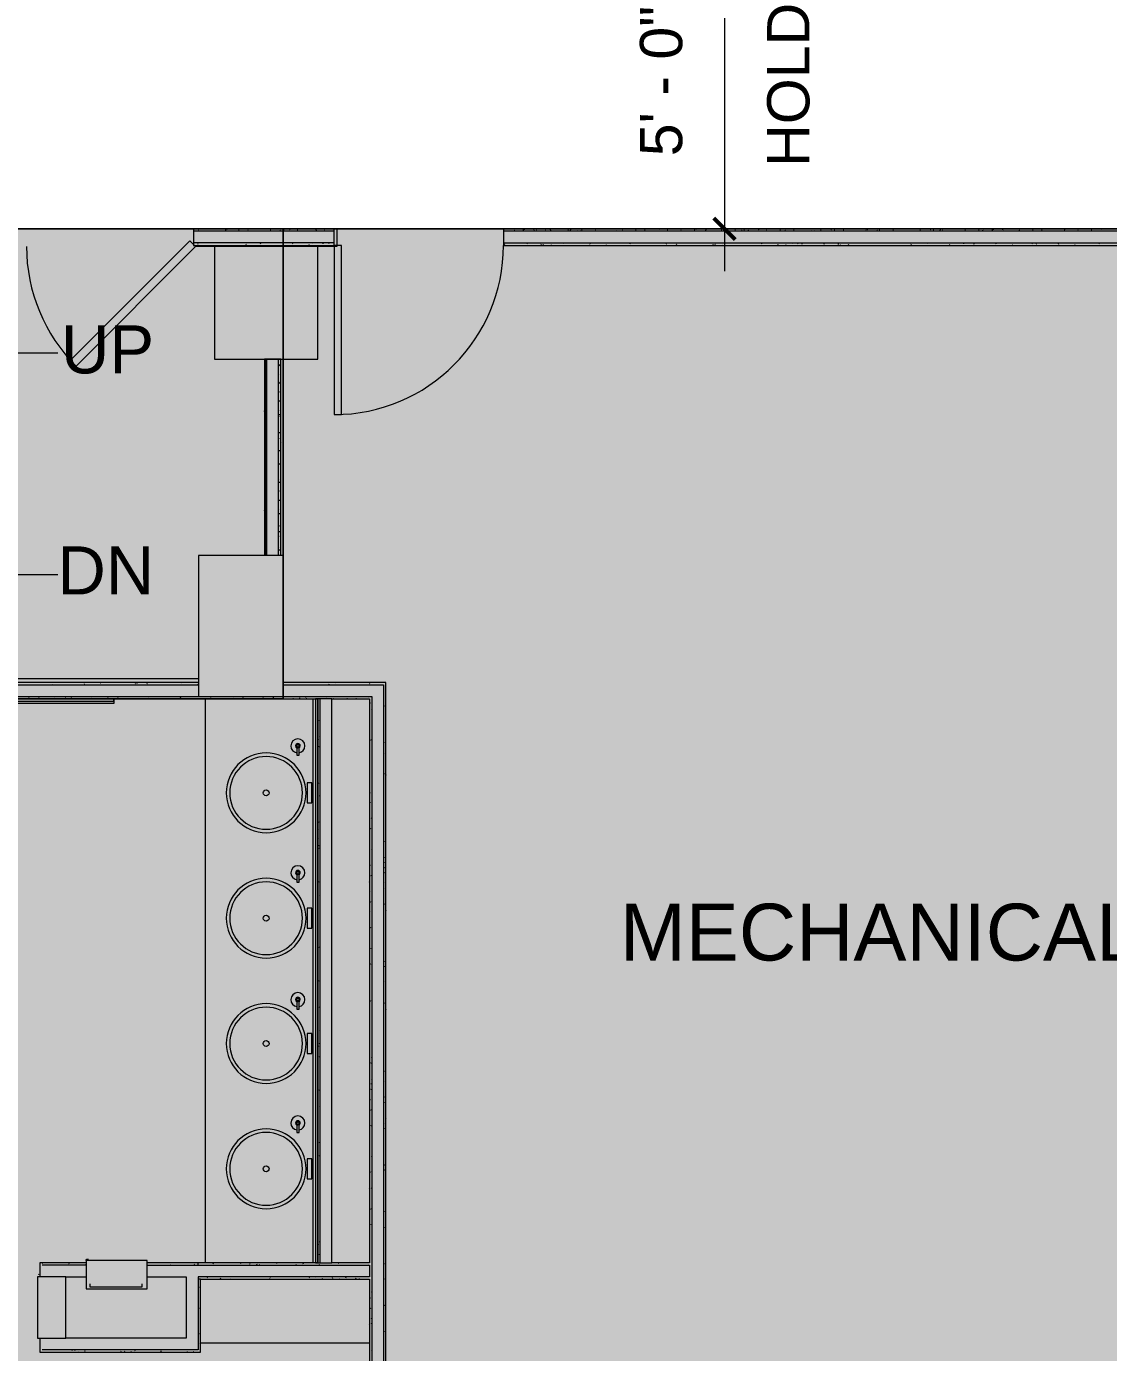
# Model space of a CAD drawing. Header units: inches. Extents: x 4757 to 6810, y 9919 to 10986.
# Drawn here: x 5955.9 to 6186.2, y 10130.2 to 10412.4 of the extents above; entities that cross this region are included whole.
import ezdxf

# ---------------------------------------------------------------- set-up
doc = ezdxf.new("R2010")
doc.units = ezdxf.units.IN
doc.header["$MEASUREMENT"] = 0
for name, color, linetype, lineweight in [('A-ANNO-DIMS', 211, 'Continuous', 9), ('A-ANNO-DIMS-96', 211, 'Continuous', 9), ('A-ANNO-TEXT', 7, 'Continuous', 9), ('A-DETL-GENF', 92, 'Continuous', 9), ('A-DETL-THIN', 151, 'Continuous', 9), ('A-DOOR', 31, 'Continuous', 13), ('A-EQPM', 7, 'Continuous', 9), ('A-FLOR-CASE', 7, 'Continuous', 9), ('A-WALL-PATT', 111, 'Continuous', 13), ('I-WALL', 2, 'Continuous', 9), ('Propidex Polylines', 7, 'Continuous', 9), ('Rosslyn Plaza North_1777 North Kent St _W632_-09_dwg', 8, 'Continuous', 9), ('S-COLS', 7, 'Continuous', 9)]:
    doc.layers.add(name, color=color, linetype=linetype, lineweight=lineweight)
doc.styles.add('Arial', font='arial.ttf', dxfattribs={"height": 12.092308})
doc.styles.add('Arial_2', font='arial.ttf', dxfattribs={"height": 10.21875})
doc.styles.add('Swis721 Lt BT', font='swissl.ttf', dxfattribs={"height": 9})
doc.dimstyles.new('OTJ_-_3_32__Linear__1_2__Tolerance', dxfattribs={"dimscale": 12, "dimtxt": 9.497835, "dimasz": 0.375, "dimexe": 0.75, "dimexo": 0.5, "dimgap": 0.5, "dimtad": 1, "dimdec": 1, "dimrnd": 0.5, "dimzin": 3, "dimdsep": 46, "dimlunit": 4, "dimtxsty": 'Swis721 Lt BT', "dimblk1": 'OBLIQUE', "dimblk2": 'OBLIQUE', "dimsah": 1, "dimcen": 0.09, "dimdle": 0.75, "dimazin": 0, "dimtfac": 1, "dimtdec": 4, "dimtix": 1, "dimtmove": 0, "dimatfit": 3, "dimfxl": 1, "dimtvp": 1, "dimfrac": 2, "dimtolj": 1, "dimtzin": 0, "dimarcsym": 2})

# ---------------------------------------------------------------- blocks, each defined once
blk = doc.blocks.new('Rosslyn Plaza North_1777 North Kent St _W632_-09_dwg-V13-Level XX  CONSTRUCTION')
at = {"lineweight": 9, "char_height": 10.219, "attachment_point": 1, "line_spacing_factor": 0.941778, "style": 'Arial_2'}
for s, insert, width in [('UP', (5963.25, 10348.76), 23.6447), ('DN', (5962.49, 10301.74), 24.5204)]:
    blk.add_mtext(s, dxfattribs=dict(at, insert=insert, width=width))
at = {"layer": 'A-ANNO-TEXT', "insert": (6082.18, 10225.71), "char_height": 12.092, "width": 132.0519, "attachment_point": 1, "line_spacing_factor": 0.941778, "style": 'Arial'}
blk.add_mtext('MECHANICAL', dxfattribs=at)
blk = doc.blocks.new('Rosslyn Plaza North_1777 North Kent St _W632_-09_dwg-6954577-Level XX  CONSTRUCTION')
at = {"lineweight": 9}
for p, q in [((5995.92, 10365.79), (5995.92, 10365.54)), ((5939.4, 10342.94), (5962.58, 10342.94)), ((6006.78, 10299.79), (6006.78, 10341.54)), ((5992.53, 10273.54), (5831.79, 10273.54))]:
    blk.add_line(p, q, dxfattribs=at)
at = {"lineweight": 9, "flags": 128}
for points in [[(6021.93, 10369.29), (6021.98, 10369.29), (6021.98, 10365.54), (6017.92, 10365.54), (6017.92, 10365.79)], [(5995.92, 10365.79), (5995.92, 10365.54), (5991.92, 10365.54), (5991.92, 10365.79)], [(5878.86, 10342.94), (5855.68, 10342.94), (5855.68, 10295.77), (5962.58, 10295.77)], [(5969.1, 10149.97), (5968.71, 10149.97), (5968.66, 10149.93), (5968.48, 10149.79)], [(5958.54, 10146.78), (5958.54, 10146.91), (5958.44, 10146.78)], [(5969.42, 10144.79), (5969.42, 10144.16), (5980.54, 10144.16), (5980.54, 10144.79)]]:
    blk.add_lwpolyline(points, dxfattribs=at)
blk.add_lwpolyline([(5991.92, 10365.54), (5966.47, 10340.08), (5965.23, 10341.32), (5990.69, 10366.78)], close=True, dxfattribs=at)
at = {"lineweight": 9}
blk.add_arc((5991.92, 10365.54), 36, 180.0004, 225.0004, dxfattribs=at)
at = {"layer": 'A-DOOR', "color": 7, "lineweight": 9, "flags": 128}
blk.add_lwpolyline([(6021.43, 10329.79), (6022.93, 10329.79), (6022.93, 10365.79), (6021.43, 10365.79)], close=True, dxfattribs=at)
at = {"layer": 'A-DOOR', "color": 7, "lineweight": 9}
blk.add_arc((6021.43, 10365.79), 36, 270, 0, dxfattribs=at)
at = {"layer": 'A-EQPM', "flags": 128}
for points in [[(5974.54, 10269.29), (5974.54, 10268.29), (5938.54, 10268.29), (5938.54, 10269.29), (5938.54, 10268.79), (5974.54, 10268.79), (5974.54, 10269.29), (5938.54, 10269.29)], [(6017.92, 10149.29), (6016.92, 10149.29), (6016.92, 10269.29), (6017.92, 10269.29), (6017.42, 10269.29), (6017.42, 10149.29), (6017.92, 10149.29), (6017.92, 10269.29)], [(5968.6, 10143.79), (5981.6, 10143.79), (5981.6, 10149.79), (5968.6, 10149.79)], [(5964.29, 10133.29), (5964.29, 10146.29), (5958.29, 10146.29), (5958.29, 10133.29)]]:
    blk.add_lwpolyline(points, close=True, dxfattribs=at)
for points in [[(6013.42, 10259.19), (6013.42, 10257.29), (6013.92, 10257.29), (6013.92, 10259.19)], [(6013.42, 10232.19), (6013.42, 10230.29), (6013.92, 10230.29), (6013.92, 10232.19)], [(6013.42, 10205.19), (6013.42, 10203.29), (6013.92, 10203.29), (6013.92, 10205.19)], [(6013.42, 10178.94), (6013.42, 10177.04), (6013.92, 10177.04), (6013.92, 10178.94)]]:
    blk.add_lwpolyline(points, dxfattribs=at)
at = {"layer": 'A-EQPM'}
for centre, radius, start, end in [((6013.67, 10259.29), 1.5, 0, 180), ((6013.67, 10259.29), 1.5, 179.9961, 260.6628), ((6013.67, 10259.29), 0.5, 0, 180), ((6013.67, 10259.29), 0.5, 180.0227, 240.0227), ((6013.67, 10259.29), 0.382, 0, 180), ((6013.67, 10259.29), 0.382, 180, 0), ((6013.67, 10259.29), 0.25, 0, 180), ((6013.67, 10259.29), 0.25, 180, 0), ((6013.67, 10259.29), 1.5, 279.3373, 0.0039), ((6013.67, 10259.29), 0.5, 299.9773, 359.9773), ((6013.67, 10232.29), 1.5, 0, 180), ((6013.67, 10232.29), 1.5, 179.9961, 260.6628), ((6013.67, 10232.29), 0.5, 0, 180), ((6013.67, 10232.29), 0.5, 180.0227, 240.0227), ((6013.67, 10232.29), 0.382, 0, 180), ((6013.67, 10232.29), 0.382, 180, 0), ((6013.67, 10232.29), 0.25, 0, 180), ((6013.67, 10232.29), 0.25, 180, 0), ((6013.67, 10232.29), 1.5, 279.3373, 0.0039), ((6013.67, 10232.29), 0.5, 299.9773, 359.9773), ((6013.67, 10205.29), 1.5, 0, 180), ((6013.67, 10205.29), 1.5, 179.9961, 260.6628), ((6013.67, 10205.29), 0.5, 0, 180), ((6013.67, 10205.29), 0.5, 180.0227, 240.0227), ((6013.67, 10205.29), 0.382, 0, 180), ((6013.67, 10205.29), 0.382, 180, 0), ((6013.67, 10205.29), 0.25, 0, 180), ((6013.67, 10205.29), 0.25, 180, 0), ((6013.67, 10205.29), 1.5, 279.3373, 0.0039), ((6013.67, 10205.29), 0.5, 299.9773, 359.9773), ((6013.67, 10179.04), 1.5, 0, 180), ((6013.67, 10179.04), 0.5, 0, 180), ((6013.67, 10179.04), 0.382, 0, 180), ((6013.67, 10179.04), 1.5, 179.9961, 260.6628), ((6013.67, 10179.04), 0.5, 180.0227, 240.0227), ((6013.67, 10179.04), 0.382, 180, 0), ((6013.67, 10179.04), 0.25, 0, 180), ((6013.67, 10179.04), 0.25, 180, 0), ((6013.67, 10179.04), 1.5, 279.3373, 0.0039), ((6013.67, 10179.04), 0.5, 299.9773, 359.9773)]:
    blk.add_arc(centre, radius, start, end, dxfattribs=at)
at = {"layer": 'A-FLOR-CASE'}
for p, q in [((5993.92, 10269.29), (5993.92, 10149.29)), ((5992.92, 10132.29), (6028.92, 10132.29))]:
    blk.add_line(p, q, dxfattribs=at)
at = {"layer": 'A-FLOR-CASE', "flags": 128}
for points in [[(6015.67, 10247.16), (6016.67, 10247.16), (6016.67, 10251.41), (6015.67, 10251.41)], [(6015.67, 10220.5), (6016.67, 10220.5), (6016.67, 10224.75), (6015.67, 10224.75)], [(6015.67, 10193.83), (6016.67, 10193.83), (6016.67, 10198.08), (6015.67, 10198.08)], [(6015.67, 10167.16), (6016.67, 10167.16), (6016.67, 10171.41), (6015.67, 10171.41)]]:
    blk.add_lwpolyline(points, close=True, dxfattribs=at)
at = {"layer": 'A-FLOR-CASE'}
for centre in [(6006.92, 10249.29), (6006.92, 10222.62), (6006.92, 10195.95), (6006.92, 10169.29)]:
    blk.add_circle(centre, 0.625, dxfattribs=at)
for centre, radius, start, end in [((6006.92, 10249.29), 8.49, 0, 180), ((6006.92, 10249.29), 7.74, 0, 180), ((6006.92, 10249.29), 8.49, 180, 0), ((6006.92, 10249.29), 7.74, 180, 0), ((6006.92, 10222.62), 8.49, 0, 180), ((6006.92, 10222.62), 7.74, 0, 180), ((6006.92, 10222.62), 8.49, 180, 0), ((6006.92, 10222.62), 7.74, 180, 0), ((6006.92, 10195.95), 8.49, 0, 180), ((6006.92, 10195.95), 7.74, 0, 180), ((6006.92, 10195.95), 8.49, 180, 0), ((6006.92, 10195.95), 7.74, 180, 0), ((6006.92, 10169.29), 8.49, 0, 180), ((6006.92, 10169.29), 7.74, 0, 180), ((6006.92, 10169.29), 8.49, 180, 0), ((6006.92, 10169.29), 7.74, 180, 0)]:
    blk.add_arc(centre, radius, start, end, dxfattribs=at)
at = {"layer": 'A-WALL-PATT', "color": 7, "lineweight": 9}
for p, q in [((5992.43, 10369.19), (5992.55, 10369.19)), ((5996.41, 10369.29), (5996.35, 10369.19)), ((5998.19, 10369.19), (5998.31, 10369.19)), ((5998.55, 10369.17), (5998.49, 10369.06)), ((5998.67, 10369.13), (5998.61, 10369.24)), ((5999.98, 10368.79), (5999.92, 10368.89)), ((6001.07, 10369.19), (6001.19, 10369.19)), ((6002.99, 10369.19), (6003.11, 10369.19)), ((6007.79, 10369.19), (6007.92, 10369.19)), ((6009.87, 10368.94), (6009.8, 10369.05)), ((6010.58, 10368.88), (6010.53, 10368.79)), ((6010.67, 10369.19), (6010.79, 10369.19)), ((6011.89, 10369.23), (6011.83, 10369.12)), ((6012.01, 10369.07), (6011.95, 10369.18)), ((6013.28, 10368.79), (6013.26, 10368.83)), ((6013.55, 10369.19), (6013.67, 10369.19)), ((6017.61, 10368.98), (6017.54, 10369.08)), ((6018.32, 10368.85), (6018.29, 10368.79)), ((6019.31, 10369.19), (6019.44, 10369.19)), ((6058.45, 10369.28), (6058.44, 10369.29)), ((6059.76, 10368.92), (6059.7, 10369.04)), ((6061.55, 10369.19), (6061.67, 10369.19)), ((6061.9, 10369.05), (6061.84, 10369.16)), ((6063.16, 10368.79), (6063.15, 10368.81)), ((6063.93, 10369.12), (6063.86, 10369.01)), ((6064.43, 10369.19), (6064.55, 10369.19)), ((6066.35, 10369.19), (6066.47, 10369.19)), ((6067.5, 10368.96), (6067.44, 10369.07)), ((6071.15, 10369.19), (6071.27, 10369.19)), ((6071.67, 10369.08), (6071.6, 10368.97)), ((6073.1, 10368.87), (6073.03, 10368.98)), ((6073.81, 10368.96), (6073.75, 10368.85)), ((6074.03, 10369.19), (6074.15, 10369.19)), ((6076.91, 10369.19), (6077.03, 10369.19)), ((6081.55, 10368.92), (6081.48, 10368.81)), ((6082.67, 10369.19), (6082.79, 10369.19)), ((6083.69, 10368.79), (6083.69, 10368.79)), ((6085.12, 10369.16), (6085.06, 10369.27)), ((6085.55, 10369.19), (6085.67, 10369.19)), ((6087.47, 10369.19), (6087.59, 10369.19)), ((6090.6, 10369.24), (6090.54, 10369.13)), ((6092.27, 10369.19), (6092.4, 10369.19)), ((6095.15, 10369.19), (6095.27, 10369.19)), ((6097.03, 10368.85), (6096.99, 10368.79)), ((6098.03, 10369.19), (6098.15, 10369.19)), ((6098.34, 10369.2), (6098.28, 10369.09)), ((6098.46, 10369.1), (6098.39, 10369.21)), ((6099.74, 10368.79), (6099.71, 10368.86)), ((6100.48, 10369.08), (6100.42, 10368.96)), ((6103.79, 10369.19), (6103.92, 10369.19)), ((6106.67, 10369.19), (6106.79, 10369.19)), ((6108.22, 10369.04), (6108.16, 10368.93)), ((6108.34, 10369.26), (6108.32, 10369.29)), ((6108.59, 10369.19), (6108.71, 10369.19)), ((6109.65, 10368.91), (6109.59, 10369.02)), ((6110.36, 10368.91), (6110.3, 10368.8)), ((6111.79, 10369.04), (6111.73, 10369.15)), ((6113.05, 10368.79), (6113.04, 10368.8)), ((6113.39, 10369.19), (6113.51, 10369.19)), ((6116.27, 10369.19), (6116.4, 10369.19)), ((6117.23, 10369.29), (6117.21, 10369.25)), ((6117.39, 10368.94), (6117.33, 10369.05)), ((6119.15, 10369.19), (6119.27, 10369.19)), ((6122.99, 10368.85), (6122.92, 10368.96)), ((6123.7, 10368.97), (6123.64, 10368.86)), ((6124.91, 10369.19), (6125.03, 10369.19)), ((6124.99, 10369.29), (6124.95, 10369.21)), ((6127.16, 10369.19), (6127.09, 10369.08)), ((6127.79, 10369.19), (6127.92, 10369.19)), ((6129.71, 10369.19), (6129.83, 10369.19)), ((6134.51, 10369.19), (6134.63, 10369.19)), ((6134.9, 10369.16), (6134.83, 10369.05)), ((6135.01, 10369.14), (6134.95, 10369.25)), ((6137.04, 10369.03), (6136.97, 10368.92)), ((6137.39, 10369.19), (6137.51, 10369.19)), ((6140.27, 10369.19), (6140.4, 10369.19)), ((6146.03, 10369.19), (6146.15, 10369.19)), ((6148.35, 10369.08), (6148.29, 10369.19)), ((6148.91, 10369.19), (6149.03, 10369.19)), ((6149.63, 10368.79), (6149.6, 10368.84)), ((6150.37, 10369.09), (6150.31, 10368.98)), ((6150.83, 10369.19), (6150.95, 10369.19)), ((6153.81, 10369.29), (6153.76, 10369.2)), ((6155.63, 10369.19), (6155.75, 10369.19)), ((6158.23, 10369.24), (6158.21, 10369.29)), ((6158.51, 10369.19), (6158.63, 10369.19)), ((6159.54, 10368.89), (6159.48, 10369)), ((6161.39, 10369.19), (6161.51, 10369.19)), ((6161.57, 10369.28), (6161.5, 10369.17)), ((6161.69, 10369.02), (6161.62, 10369.13)), ((6163.71, 10369.15), (6163.65, 10369.04)), ((6167.15, 10369.19), (6167.27, 10369.19)), ((6167.28, 10368.93), (6167.22, 10369.04)), ((6170.03, 10369.19), (6170.15, 10369.19)), ((6171.95, 10369.19), (6172.07, 10369.19)), ((6172.88, 10368.83), (6172.82, 10368.94)), ((6175.74, 10368.86), (6175.7, 10368.79)), ((6176.75, 10369.19), (6176.87, 10369.19)), ((6177.05, 10369.21), (6176.98, 10369.1)), ((6179.63, 10369.19), (6179.75, 10369.19)), ((6182.51, 10369.19), (6182.63, 10369.19)), ((6183.48, 10368.82), (6183.46, 10368.79)), ((6184.91, 10369.12), (6184.84, 10369.24)), ((5992.35, 10366.1), (5992.29, 10365.99)), ((6001.42, 10366.28), (6001.42, 10366.29)), ((6002.74, 10365.93), (6002.67, 10366.04)), ((6004.37, 10365.81), (6004.36, 10365.79)), ((6005.69, 10366.16), (6005.62, 10366.05)), ((6009.08, 10366.29), (6009.08, 10366.28)), ((6012.62, 10366.1), (6012.56, 10366.21)), ((6014.76, 10366.22), (6014.72, 10366.29)), ((6016.07, 10365.87), (6016.01, 10365.98)), ((6016.84, 10366.29), (6016.82, 10366.24)), ((6019.02, 10366.22), (6018.96, 10366.11)), ((6020.36, 10366.13), (6020.29, 10366.24)), ((6057.72, 10366.05), (6057.66, 10365.94)), ((6062.51, 10366.08), (6062.45, 10366.19)), ((6064.65, 10366.21), (6064.61, 10366.29)), ((6065.46, 10366.02), (6065.4, 10365.91)), ((6065.96, 10365.86), (6065.9, 10365.97)), ((6067.6, 10365.89), (6067.55, 10365.79)), ((6070.25, 10366.11), (6070.19, 10366.22)), ((6075.34, 10365.85), (6075.31, 10365.79)), ((6075.85, 10366.02), (6075.78, 10366.13)), ((6079.3, 10365.8), (6079.24, 10365.91)), ((6084.39, 10366.17), (6084.33, 10366.06)), ((6084.85, 10365.79), (6084.83, 10365.81)), ((6092.13, 10366.13), (6092.07, 10366.03)), ((6094.28, 10366.01), (6094.21, 10365.9)), ((6101.21, 10366.25), (6101.19, 10366.29)), ((6102.02, 10365.97), (6101.95, 10365.86)), ((6102.52, 10365.9), (6102.46, 10366.01)), ((6104.16, 10365.84), (6104.13, 10365.79)), ((6111.07, 10366.29), (6111, 10366.18)), ((6112.4, 10366.06), (6112.34, 10366.17)), ((6114.55, 10366.19), (6114.49, 10366.29)), ((6115.86, 10365.84), (6115.79, 10365.95)), ((6117.5, 10365.9), (6117.43, 10365.79)), ((6118.81, 10366.25), (6118.74, 10366.14)), ((6120.14, 10366.1), (6120.08, 10366.21)), ((6120.95, 10366.13), (6120.89, 10366.02)), ((6125.74, 10366), (6125.68, 10366.11)), ((6128.69, 10366.09), (6128.63, 10365.98)), ((6129.19, 10365.79), (6129.13, 10365.89)), ((6130.83, 10365.96), (6130.77, 10365.85)), ((6134.73, 10365.79), (6134.73, 10365.8)), ((6144.17, 10366.02), (6144.1, 10365.91)), ((6145.43, 10366.29), (6145.42, 10366.26)), ((6147.62, 10366.25), (6147.56, 10366.14)), ((6151.1, 10366.24), (6151.07, 10366.29)), ((6152.41, 10365.88), (6152.35, 10365.99)), ((6155.36, 10366.21), (6155.3, 10366.1)), ((6157.51, 10366.08), (6157.44, 10365.97)), ((6162.3, 10366.05), (6162.23, 10366.16)), ((6164.44, 10366.18), (6164.37, 10366.29)), ((6165.75, 10365.82), (6165.69, 10365.93)), ((6169.53, 10365.79), (6169.53, 10365.79)), ((6170.04, 10366.08), (6169.97, 10366.19)), ((6170.84, 10366.14), (6170.78, 10366.03)), ((6174.25, 10366.29), (6174.23, 10366.25)), ((6175.63, 10365.99), (6175.57, 10366.1)), ((6179.07, 10365.79), (6179.02, 10365.88)), ((6182.01, 10366.29), (6181.97, 10366.22)), ((6184.18, 10366.2), (6184.12, 10366.09)), ((6009.71, 10340.39), (6009.83, 10340.39)), ((6009.88, 10340.12), (6009.81, 10340.24)), ((6006.64, 10339.01), (6006.57, 10338.9)), ((6006.83, 10338.47), (6006.95, 10338.47)), ((6006.9, 10339.52), (6006.84, 10339.63)), ((6006.99, 10337.7), (6006.92, 10337.59)), ((6007.03, 10337.37), (6006.97, 10337.48)), ((6009.61, 10338.4), (6009.55, 10338.29)), ((6006.68, 10336.06), (6006.62, 10336.17)), ((6006.83, 10336.55), (6006.95, 10336.55)), ((6009.65, 10336.67), (6009.59, 10336.78)), ((6009.71, 10336.55), (6009.83, 10336.55)), ((6009.78, 10334.53), (6009.72, 10334.64)), ((6006.83, 10333.67), (6006.95, 10333.67)), ((6007.04, 10332.02), (6007.02, 10331.99)), ((6009.71, 10332.71), (6009.83, 10332.71)), ((6006.59, 10330.46), (6006.54, 10330.55)), ((6009.58, 10330.66), (6009.54, 10330.59)), ((6009.71, 10329.83), (6009.83, 10329.83)), ((6009.93, 10329.35), (6009.86, 10329.24)), ((6006.83, 10327.91), (6006.95, 10327.91)), ((6006.83, 10325.99), (6006.95, 10325.99)), ((6007.04, 10324.34), (6006.98, 10324.25)), ((6009.71, 10325.99), (6009.83, 10325.99)), ((6009.95, 10324.65), (6009.88, 10324.76)), ((6010.02, 10323.75), (6009.96, 10323.64)), ((6006.75, 10320.58), (6006.69, 10320.69)), ((6006.83, 10323.11), (6006.95, 10323.11)), ((6009.71, 10322.15), (6009.83, 10322.15)), ((6006.66, 10317.93), (6006.6, 10317.82)), ((6009.71, 10319.27), (6009.83, 10319.27)), ((6006.83, 10317.35), (6006.95, 10317.35)), ((6006.83, 10315.43), (6006.95, 10315.43)), ((6007.01, 10316.3), (6006.94, 10316.41)), ((6009.71, 10315.43), (6009.83, 10315.43)), ((6009.99, 10316.01), (6009.92, 10315.9)), ((6006.76, 10312.34), (6006.69, 10312.23)), ((6006.88, 10314.48), (6006.82, 10314.37)), ((6006.83, 10312.55), (6006.95, 10312.55)), ((6009.76, 10313.45), (6009.69, 10313.56)), ((6006.56, 10309.39), (6006.54, 10309.43)), ((6009.6, 10309.58), (6009.54, 10309.48)), ((6009.71, 10311.59), (6009.83, 10311.59)), ((6006.83, 10306.79), (6006.95, 10306.79)), ((6009.71, 10308.71), (6009.83, 10308.71)), ((6006.72, 10304.6), (6006.66, 10304.49)), ((6006.83, 10304.87), (6006.95, 10304.87)), ((6009.7, 10303.99), (6009.63, 10303.88)), ((6009.71, 10304.87), (6009.83, 10304.87)), ((6009.82, 10306.13), (6009.76, 10306.02)), ((6006.83, 10301.99), (6006.95, 10301.99)), ((6007.04, 10303.22), (6007.01, 10303.18)), ((6009.71, 10301.03), (6009.83, 10301.03)), ((6010.04, 10302.66), (6009.98, 10302.57)), ((6010.04, 10301.45), (6009.99, 10301.54)), ((5961.75, 10272.79), (5961.74, 10272.77)), ((5969.51, 10272.79), (5969.48, 10272.74)), ((5971.69, 10272.72), (5971.63, 10272.61)), ((5979.1, 10272.47), (5979.04, 10272.58)), ((5979.43, 10272.69), (5979.37, 10272.58)), ((5981.57, 10272.56), (5981.51, 10272.45)), ((5988.98, 10272.64), (5988.92, 10272.75)), ((5991.12, 10272.76), (5991.11, 10272.79)), ((5992.44, 10272.41), (5992.37, 10272.52)), ((6021.58, 10272.74), (6021.52, 10272.63)), ((6028.99, 10272.46), (6028.93, 10272.57)), ((5961.47, 10272.29), (5961.41, 10272.38)), ((5963.34, 10269.78), (5963.28, 10269.67)), ((5967.01, 10272.29), (5967.01, 10272.29)), ((5968.24, 10272.5), (5968.17, 10272.39)), ((5981.85, 10269.63), (5981.79, 10269.74)), ((5992.16, 10269.77), (5992.09, 10269.66)), ((5999.9, 10269.74), (5999.83, 10269.63)), ((6005.07, 10269.73), (6005.04, 10269.79)), ((6011.35, 10272.29), (6011.31, 10272.37)), ((6018.77, 10269.79), (6018.77, 10269.78)), ((6020.27, 10272.39), (6020.21, 10272.29)), ((6026.53, 10269.79), (6026.51, 10269.75)), ((6028.01, 10272.35), (6027.97, 10272.29)), ((6028.71, 10269.73), (6028.65, 10269.62)), ((5956.49, 10269.4), (5956.43, 10269.5)), ((5957.87, 10269.35), (5957.99, 10269.35)), ((5958.63, 10269.52), (5958.57, 10269.63)), ((5960.75, 10269.35), (5960.88, 10269.35)), ((5962.03, 10269.43), (5961.97, 10269.32)), ((5962.67, 10269.35), (5962.79, 10269.35)), ((5964.23, 10269.43), (5964.17, 10269.54)), ((5965.48, 10269.65), (5965.42, 10269.54)), ((5967.47, 10269.35), (5967.59, 10269.35)), ((5969.83, 10269.33), (5969.76, 10269.45)), ((5970.35, 10269.35), (5970.47, 10269.35)), ((5973.22, 10269.62), (5973.16, 10269.51)), ((5973.23, 10269.35), (5973.35, 10269.35)), ((5975.37, 10269.49), (5975.3, 10269.38)), ((5978.99, 10269.35), (5979.11, 10269.35)), ((5981.87, 10269.35), (5981.99, 10269.35)), ((5983.79, 10269.35), (5983.92, 10269.35)), ((5988.59, 10269.35), (5988.71, 10269.35)), ((5988.7, 10269.55), (5988.64, 10269.44)), ((5991.47, 10269.35), (5991.59, 10269.35)), ((5994.35, 10269.35), (5994.47, 10269.35)), ((5995.19, 10269.57), (5995.12, 10269.68)), ((5996.46, 10269.29), (5996.44, 10269.33)), ((6000.11, 10269.35), (6000.23, 10269.35)), ((6002.04, 10269.61), (6001.98, 10269.5)), ((6002.99, 10269.35), (6003.11, 10269.35)), ((6004.91, 10269.35), (6005.03, 10269.35)), ((6006.38, 10269.38), (6006.32, 10269.49)), ((6008.52, 10269.51), (6008.46, 10269.62)), ((6009.71, 10269.35), (6009.83, 10269.35)), ((6012.59, 10269.35), (6012.71, 10269.35)), ((6014.07, 10269.32), (6014.05, 10269.29)), ((6014.12, 10269.41), (6014.06, 10269.52)), ((6015.38, 10269.67), (6015.31, 10269.56)), ((6015.47, 10269.35), (6015.59, 10269.35)), ((6018.35, 10267.43), (6018.42, 10267.43)), ((6019.72, 10269.32), (6019.65, 10269.43)), ((6021.23, 10269.35), (6021.35, 10269.35)), ((6024.11, 10269.35), (6024.23, 10269.35)), ((6026.03, 10269.35), (6026.15, 10269.35)), ((6028.92, 10267.43), (6029.03, 10267.43)), ((6029.07, 10268.42), (6029, 10268.31)), ((6029.42, 10267.11), (6029.35, 10267)), ((6032.04, 10267.81), (6031.98, 10267.7)), ((6018.09, 10264.78), (6018.03, 10264.67)), ((6018.35, 10265.51), (6018.42, 10265.51)), ((6032.42, 10264.6), (6032.42, 10264.6)), ((6018.32, 10261.32), (6018.25, 10261.21)), ((6018.35, 10262.63), (6018.42, 10262.63)), ((6028.92, 10263.59), (6029.03, 10263.59)), ((6018.09, 10260.62), (6018.03, 10260.73)), ((6018.19, 10259.18), (6018.12, 10259.07)), ((6028.92, 10260.71), (6029.03, 10260.71)), ((6029.28, 10260.43), (6029.22, 10260.54)), ((6032, 10260.07), (6031.94, 10259.96)), ((6032.36, 10258.76), (6032.29, 10258.65)), ((6018.35, 10256.87), (6018.42, 10256.87)), ((6028.92, 10256.87), (6029.03, 10256.87)), ((6032.03, 10257.59), (6031.97, 10257.7)), ((6018.35, 10254.95), (6018.42, 10254.95)), ((6028.92, 10253.03), (6029.03, 10253.03)), ((6029.42, 10253.67), (6029.41, 10253.66)), ((6032.29, 10253.3), (6032.23, 10253.41)), ((6032.42, 10253.11), (6032.39, 10253.05)), ((6018.15, 10251.44), (6018.09, 10251.33)), ((6018.35, 10252.07), (6018.42, 10252.07)), ((6028.92, 10250.15), (6029.03, 10250.15)), ((6018.38, 10248.59), (6018.32, 10248.7)), ((6029.09, 10249.24), (6029.03, 10249.35)), ((6029.09, 10247.34), (6029.03, 10247.23)), ((6018.35, 10246.31), (6018.42, 10246.31)), ((6018.35, 10244.39), (6018.42, 10244.39)), ((6028.92, 10246.31), (6029.03, 10246.31)), ((6032.42, 10245.42), (6032.35, 10245.31)), ((6017.94, 10241.69), (6017.92, 10241.71)), ((6017.99, 10241.56), (6017.93, 10241.45)), ((6018.29, 10243), (6018.22, 10243.11)), ((6018.35, 10241.51), (6018.42, 10241.51)), ((6028.92, 10242.47), (6029.03, 10242.47)), ((6029.18, 10241.74), (6029.12, 10241.63)), ((6029.31, 10243.89), (6029.25, 10243.78)), ((6018.06, 10239.54), (6018, 10239.65)), ((6028.92, 10239.59), (6029.03, 10239.59)), ((6032.03, 10238.99), (6031.97, 10238.88)), ((6018.19, 10237.4), (6018.13, 10237.51)), ((6018.21, 10238.1), (6018.15, 10237.99)), ((6029.39, 10237.21), (6029.32, 10237.32)), ((6018.35, 10235.75), (6018.42, 10235.75)), ((6018.35, 10233.83), (6018.42, 10233.83)), ((6028.92, 10235.75), (6029.03, 10235.75)), ((6029.15, 10234), (6029.09, 10233.89)), ((6032.12, 10233.4), (6032.06, 10233.29)), ((6032.14, 10234.37), (6032.07, 10234.48)), ((6032.25, 10235.54), (6032.19, 10235.43)), ((6018.18, 10230.36), (6018.12, 10230.25)), ((6018.35, 10230.95), (6018.42, 10230.95)), ((6028.92, 10231.91), (6029.03, 10231.91)), ((6028.94, 10230.3), (6028.92, 10230.34)), ((6029.29, 10231.62), (6029.23, 10231.73)), ((6032.27, 10232.22), (6032.2, 10232.33)), ((6032.42, 10231.99), (6032.41, 10231.97)), ((6018.36, 10227.52), (6018.29, 10227.63)), ((6028.92, 10229.03), (6029.03, 10229.03)), ((6029.07, 10228.16), (6029.01, 10228.27)), ((6032.04, 10228.77), (6031.98, 10228.88)), ((6032.4, 10230.08), (6032.33, 10230.19)), ((6018.35, 10225.19), (6018.42, 10225.19)), ((6028.92, 10225.19), (6029.03, 10225.19)), ((6029.2, 10226.02), (6029.13, 10226.13)), ((6032.09, 10225.66), (6032.03, 10225.55)), ((6018.35, 10223.27), (6018.42, 10223.27)), ((6028.99, 10224.12), (6028.92, 10224.01)), ((6031.95, 10223.17), (6031.92, 10223.23)), ((6032.42, 10224.3), (6032.38, 10224.24)), ((6018.35, 10220.39), (6018.42, 10220.39)), ((6028.92, 10221.35), (6029.03, 10221.35)), ((6029.21, 10220.67), (6029.15, 10220.56)), ((6018.17, 10216.32), (6018.1, 10216.43)), ((6028.92, 10218.47), (6029.03, 10218.47)), ((6029.36, 10216.14), (6029.3, 10216.25)), ((6018.35, 10214.63), (6018.42, 10214.63)), ((6028.92, 10214.63), (6029.03, 10214.63)), ((6031.93, 10215.77), (6031.92, 10215.76)), ((6032.11, 10213.29), (6032.05, 10213.4)), ((6018.35, 10212.71), (6018.42, 10212.71)), ((6028.92, 10210.79), (6029.03, 10210.79)), ((6029.18, 10212.93), (6029.11, 10212.82)), ((6032.15, 10212.32), (6032.09, 10212.21)), ((6018.2, 10209.29), (6018.14, 10209.18)), ((6018.35, 10209.83), (6018.42, 10209.83)), ((6028.92, 10207.91), (6029.03, 10207.91)), ((6032.37, 10209), (6032.31, 10209.12)), ((6018.42, 10205.82), (6018.36, 10205.72)), ((6029.17, 10204.94), (6029.11, 10205.05)), ((6018.3, 10203.69), (6018.23, 10203.58)), ((6018.35, 10204.07), (6018.42, 10204.07)), ((6018.35, 10202.15), (6018.42, 10202.15)), ((6018.42, 10204.37), (6018.4, 10204.41)), ((6028.92, 10204.07), (6029.03, 10204.07)), ((6031.92, 10202.1), (6031.92, 10202.11)), ((6032.12, 10204.58), (6032.05, 10204.47)), ((6032.42, 10203.18), (6032.4, 10203.16)), ((6018.35, 10199.27), (6018.42, 10199.27)), ((6028.92, 10200.23), (6029.03, 10200.23)), ((6018.01, 10197.39), (6017.95, 10197.5)), ((6018.36, 10198.7), (6018.3, 10198.81)), ((6028.92, 10197.35), (6029.03, 10197.35)), ((6018.14, 10195.25), (6018.08, 10195.36)), ((6018.26, 10195.95), (6018.2, 10195.84)), ((6017.92, 10191.79), (6017.92, 10191.79)), ((6018.27, 10193.11), (6018.21, 10193.21)), ((6018.35, 10193.51), (6018.42, 10193.51)), ((6018.35, 10191.59), (6018.42, 10191.59)), ((6028.92, 10193.51), (6029.03, 10193.51)), ((6029.2, 10191.85), (6029.14, 10191.74)), ((6029.42, 10193), (6029.4, 10193.03)), ((6018.35, 10188.71), (6018.42, 10188.71)), ((6028.92, 10189.67), (6029.03, 10189.67)), ((6029.42, 10188.39), (6029.36, 10188.29)), ((6032.22, 10190.07), (6032.15, 10190.18)), ((6032.34, 10187.93), (6032.28, 10188.04)), ((6018.1, 10186.07), (6018.04, 10185.96)), ((6028.92, 10186.79), (6029.03, 10186.79)), ((6029.02, 10186.01), (6028.96, 10186.12)), ((6029.29, 10186.25), (6029.23, 10186.15)), ((6029.37, 10187.32), (6029.31, 10187.43)), ((6032.42, 10185.88), (6032.41, 10185.9)), ((6017.97, 10183.92), (6017.92, 10183.83)), ((6018.32, 10182.61), (6018.26, 10182.5)), ((6018.35, 10182.95), (6018.42, 10182.95)), ((6018.42, 10183.25), (6018.37, 10183.33)), ((6028.92, 10182.95), (6029.03, 10182.95)), ((6029.15, 10183.87), (6029.08, 10183.98)), ((6032.12, 10184.47), (6032.06, 10184.58)), ((6032.14, 10183.5), (6032.08, 10183.39)), ((6018.35, 10181.03), (6018.42, 10181.03)), ((6028.92, 10180.41), (6028.92, 10180.42)), ((6029.28, 10181.72), (6029.21, 10181.83)), ((6032.36, 10180.05), (6032.3, 10179.94)), ((6018.35, 10178.15), (6018.42, 10178.15)), ((6028.92, 10179.11), (6029.03, 10179.11)), ((6029.26, 10178.52), (6029.2, 10178.41)), ((6032.03, 10178.88), (6031.96, 10178.99)), ((6032.23, 10177.91), (6032.17, 10177.8)), ((6017.99, 10176.31), (6017.92, 10176.42)), ((6017.94, 10176.18), (6017.92, 10176.15)), ((6018.29, 10174.87), (6018.23, 10174.76)), ((6028.92, 10176.23), (6029.03, 10176.23)), ((6018.25, 10172.03), (6018.18, 10172.14)), ((6018.35, 10172.39), (6018.42, 10172.39)), ((6028.92, 10172.39), (6029.03, 10172.39)), ((6029.42, 10171.88), (6029.38, 10171.95)), ((6018.35, 10170.47), (6018.42, 10170.47)), ((6028.92, 10168.55), (6029.03, 10168.55)), ((6029.1, 10168.63), (6029.03, 10168.52)), ((6032.19, 10169), (6032.13, 10169.11)), ((6032.2, 10170.17), (6032.14, 10170.06)), ((6018.35, 10167.59), (6018.42, 10167.59)), ((6028.97, 10166.49), (6028.92, 10166.4)), ((6028.92, 10165.67), (6029.03, 10165.67)), ((6018, 10162.85), (6017.93, 10162.74)), ((6028.99, 10164.93), (6028.93, 10165.04)), ((6029.32, 10165.18), (6029.26, 10165.07)), ((6032.42, 10164.76), (6032.38, 10164.82)), ((6018.35, 10161.83), (6018.42, 10161.83)), ((6018.35, 10159.91), (6018.42, 10159.91)), ((6028.92, 10161.83), (6029.03, 10161.83)), ((6029.25, 10160.65), (6029.19, 10160.76)), ((6032.04, 10160.29), (6031.97, 10160.17)), ((6018.35, 10157.03), (6018.42, 10157.03)), ((6028.93, 10158.75), (6028.92, 10158.72)), ((6028.92, 10157.99), (6029.03, 10157.99)), ((6029.29, 10157.44), (6029.22, 10157.33)), ((6032, 10157.8), (6031.94, 10157.91)), ((6017.96, 10155.11), (6017.92, 10155.03)), ((6018.42, 10154.45), (6018.38, 10154.52)), ((6028.92, 10155.11), (6029.03, 10155.11)), ((6032.26, 10156.83), (6032.2, 10156.72)), ((6018.09, 10153.1), (6018.03, 10153.21)), ((6018.31, 10153.8), (6018.25, 10153.69)), ((6018.35, 10151.27), (6018.42, 10151.27)), ((6028.92, 10151.27), (6029.03, 10151.27)), ((5959.41, 10149.14), (5959.34, 10149.25)), ((5965, 10149.05), (5964.94, 10149.16)), ((5966.26, 10148.79), (5966.25, 10148.81)), ((5968.46, 10148.83), (5968.39, 10148.94)), ((5986.62, 10148.82), (5986.6, 10148.79)), ((5990.36, 10149.28), (5990.36, 10149.29)), ((5991.68, 10148.93), (5991.61, 10149.04)), ((5995.67, 10149.13), (5995.61, 10149.02)), ((6001.56, 10149.09), (6001.49, 10149.2)), ((6003.41, 10149.1), (6003.35, 10148.99)), ((6003.7, 10149.22), (6003.66, 10149.29)), ((6005.01, 10148.87), (6004.95, 10148.98)), ((6005.55, 10148.97), (6005.49, 10148.86)), ((6009.3, 10149.13), (6009.23, 10149.24)), ((6013.29, 10148.94), (6013.23, 10148.83)), ((6014.9, 10149.03), (6014.83, 10149.14)), ((6015.43, 10148.81), (6015.42, 10148.79)), ((6016.15, 10148.79), (6016.14, 10148.79)), ((6018.22, 10150.95), (6018.16, 10151.06)), ((6018.35, 10148.81), (6018.29, 10148.92)), ((6018.35, 10149.35), (6018.42, 10149.35)), ((6022.34, 10149.25), (6022.28, 10149.14)), ((6023.9, 10148.79), (6023.88, 10148.83)), ((6028.77, 10148.87), (6028.72, 10148.79)), ((6032.23, 10149.09), (6032.16, 10148.98)), ((5994.43, 10146.08), (5994.36, 10146.19)), ((5997.2, 10146.03), (5997.14, 10145.92)), ((5999.35, 10145.9), (5999.28, 10145.79)), ((6004.31, 10146.25), (6004.29, 10146.29)), ((6007.09, 10145.87), (6007.04, 10145.79)), ((6007.76, 10146.02), (6007.7, 10146.13)), ((6012.05, 10146.28), (6012.05, 10146.29)), ((6016.14, 10146.19), (6016.07, 10146.08)), ((6017.65, 10146.19), (6017.59, 10146.29)), ((6018.96, 10145.84), (6018.89, 10145.95)), ((6021.1, 10145.96), (6021.04, 10146.07)), ((6022.57, 10145.8), (6022.56, 10145.79)), ((6023.88, 10146.15), (6023.81, 10146.04)), ((6026.02, 10146.02), (6025.96, 10145.91)), ((6026.7, 10145.87), (6026.63, 10145.98)), ((6028.92, 10147.43), (6029.03, 10147.43)), ((6032.29, 10145.78), (6032.23, 10145.89)), ((5992.43, 10143.59), (5992.55, 10143.59)), ((5992.79, 10144.15), (5992.73, 10144.04)), ((6028.92, 10144.55), (6029.03, 10144.55)), ((6028.99, 10145.41), (6028.93, 10145.3)), ((6029.42, 10143.08), (6029.39, 10143.13)), ((6032.42, 10143.64), (6032.36, 10143.74)), ((5992.43, 10140.71), (5992.55, 10140.71)), ((6028.92, 10140.71), (6029.03, 10140.71)), ((6029.1, 10141.71), (6029.03, 10141.82)), ((6032.2, 10140.18), (6032.14, 10140.29)), ((5992.67, 10139.53), (5992.61, 10139.64)), ((6028.96, 10137.67), (6028.92, 10137.6)), ((6029.23, 10139.57), (6029.16, 10139.68)), ((6029.35, 10137.43), (6029.29, 10137.54)), ((5992.43, 10136.87), (5992.55, 10136.87)), ((6028.92, 10136.87), (6029.03, 10136.87)), ((6029, 10136.12), (6028.94, 10136.23)), ((6029.31, 10136.36), (6029.25, 10136.25)), ((6031.93, 10137.07), (6031.92, 10137.04)), ((6031.98, 10136.72), (6031.92, 10136.83)), ((6032.11, 10134.58), (6032.04, 10134.69)), ((5992.43, 10133.03), (5992.55, 10133.03)), ((5992.5, 10132.12), (5992.43, 10132.01)), ((5992.63, 10134.26), (5992.56, 10134.15)), ((6028.92, 10133.99), (6029.03, 10133.99)), ((5964.86, 10130.34), (5964.83, 10130.29)), ((5965.68, 10130.59), (5965.62, 10130.71)), ((5966.18, 10130.69), (5966.11, 10130.58)), ((5966.97, 10130.29), (5966.93, 10130.35)), ((5968.32, 10130.56), (5968.26, 10130.45)), ((5975.56, 10130.76), (5975.55, 10130.79)), ((5976.06, 10130.53), (5976, 10130.42)), ((5976.87, 10130.41), (5976.81, 10130.52)), ((5978.2, 10130.4), (5978.14, 10130.29)), ((5979.02, 10130.54), (5978.95, 10130.65)), ((5980.27, 10130.29), (5980.26, 10130.29)), ((5984.61, 10130.44), (5984.55, 10130.55)), ((5985.08, 10130.79), (5985.05, 10130.73)), ((5990.21, 10130.35), (5990.15, 10130.46)), ((5991.54, 10130.46), (5991.47, 10130.35)), ((5992.85, 10130.81), (5992.79, 10130.7)), ((6029.4, 10130.77), (6029.34, 10130.66))]:
    blk.add_line(p, q, dxfattribs=at)
at = {"layer": 'I-WALL', "color": 7}
for p, q in [((6021.43, 10368.79), (5991.43, 10368.79)), ((6021.43, 10366.29), (5991.43, 10366.29)), ((6007.04, 10299.79), (6007.04, 10341.54)), ((6009.54, 10299.79), (6009.54, 10341.54)), ((5974.54, 10269.29), (6016.92, 10269.29)), ((6018.42, 10149.29), (6018.42, 10269.29)), ((5968.6, 10148.79), (5959.29, 10148.79)), ((6016.92, 10149.29), (5981.6, 10149.29)), ((5992.42, 10148.79), (5992.42, 10149.29)), ((6017.92, 10149.29), (6020.92, 10149.29)), ((5964.29, 10146.29), (5968.6, 10146.29)), ((5992.92, 10145.79), (5992.42, 10145.79))]:
    blk.add_line(p, q, dxfattribs=at)
at = {"layer": 'I-WALL', "color": 7, "flags": 128}
blk.add_lwpolyline([(5991.43, 10365.79), (6021.43, 10365.79), (6021.43, 10369.29), (5991.43, 10369.29)], close=True, dxfattribs=at)
for points in [[(6032.42, 10058.29), (6032.42, 10097.03), (6124.68, 10097.03), (6124.68, 10036.78), (6073.18, 10036.78), (6073.18, 10033.28), (6128.18, 10033.28), (6128.18, 10097.03), (6247.92, 10097.03), (6247.92, 10369.29), (6057.43, 10369.29), (6057.43, 10365.79), (6244.42, 10365.79), (6244.42, 10100.53), (6032.42, 10100.53), (6032.42, 10272.79), (6010.54, 10272.79)], [(6057.43, 10366.29), (6244.92, 10366.29), (6244.92, 10100.03), (6032.42, 10100.03), (6032.42, 10097.53), (6247.42, 10097.53), (6247.42, 10368.79), (6057.43, 10368.79)], [(5830.8, 10356.29), (5830.8, 10272.29), (5992.53, 10272.29)], [(6010.04, 10299.79), (6010.04, 10341.54), (6006.54, 10341.54), (6006.54, 10299.79)], [(5992.53, 10272.79), (5831.3, 10272.79), (5830.8, 10272.79)], [(5830.8, 10259.29), (5830.8, 10269.79), (5992.53, 10269.79)], [(6010.54, 10272.29), (6031.92, 10272.29), (6031.92, 10058.29)], [(6010.54, 10269.79), (6029.42, 10269.79), (6029.42, 10058.29)], [(6020.92, 10269.29), (6028.92, 10269.29), (6028.92, 10149.29), (6020.92, 10149.29), (6020.92, 10269.29), (6017.92, 10269.29)], [(5968.6, 10149.29), (5958.79, 10149.29), (5958.79, 10146.29)], [(5981.6, 10148.79), (6028.92, 10148.79), (6028.92, 10146.29), (5992.42, 10146.29), (5992.42, 10130.79), (5959.29, 10130.79)], [(5958.79, 10133.29), (5958.79, 10130.29), (5992.92, 10130.29), (5992.92, 10145.79), (6028.92, 10145.79), (6028.92, 10059.79), (6006.92, 10059.79), (6006.92, 10036.78), (5972.42, 10036.78), (5972.42, 10033.28), (6037.18, 10033.28), (6037.18, 10036.78), (6032.42, 10036.78)], [(5981.6, 10146.29), (5989.92, 10146.29), (5989.92, 10133.29), (5964.29, 10133.29)]]:
    blk.add_lwpolyline(points, dxfattribs=at)
at = {"layer": 'Propidex Polylines', "flags": 128}
blk.add_lwpolyline([(6010.53, 10269.29), (6010.53, 10369.28), (6010.53, 10269.29), (5831.79, 10269.29), (5831.79, 10116.91), (5918.57, 10116.91), (5918.57, 10033.28), (6128.43, 10033.28), (6128.43, 10097.03), (6247.91, 10097.03), (6247.91, 10369.25), (6010.53, 10369.25), (5726.04, 10369.25), (5726.04, 10033.28), (5832.79, 10033.28), (5832.79, 10047.53), (5863.4, 10047.53), (5863.4, 10029.28), (5878.55, 10029.28), (5878.55, 10033.28), (5918.57, 10033.28), (5918.57, 10116.91), (5831.79, 10116.91), (5831.79, 10269.29)], close=True, dxfattribs=at)
at = {"layer": 'S-COLS', "flags": 128}
for points in [[(6017.92, 10341.54), (6017.92, 10365.54), (5995.92, 10365.54), (5995.92, 10341.54)], [(6010.53, 10299.79), (5992.53, 10299.79), (5992.53, 10269.79), (6010.53, 10269.79)]]:
    blk.add_lwpolyline(points, close=True, dxfattribs=at)
at = {"lineweight": 9, "char_height": 10.219, "attachment_point": 1, "line_spacing_factor": 0.941778, "style": 'Arial_2'}
for s, insert, width in [('UP', (5963.25, 10348.76), 23.6447), ('DN', (5962.49, 10301.74), 24.5204)]:
    blk.add_mtext(s, dxfattribs=dict(at, insert=insert, width=width))
at = {"layer": 'A-ANNO-TEXT', "insert": (6082.18, 10225.71), "char_height": 12.092, "width": 132.0519, "attachment_point": 1, "line_spacing_factor": 0.941778, "style": 'Arial'}
blk.add_mtext('MECHANICAL', dxfattribs=at)
blk = doc.blocks.new('DIMBLOCK14-Level XX  CONSTRUCTION')
at = {"layer": 'A-ANNO-DIMS-96'}
for p, q in [((6104.48, 10438.29), (6104.48, 10360.29)), ((6101.66, 10429.29), (6113.48, 10429.29)), ((6104.48, 10429.29), (6101.66, 10429.29)), ((6101.66, 10369.29), (6113.48, 10369.29)), ((6104.48, 10369.29), (6101.66, 10369.29))]:
    blk.add_line(p, q, dxfattribs=at)
at = {"layer": 'A-ANNO-DIMS-96', "lineweight": 50}
for p, q in [((6104.48, 10429.29), (6102.23, 10431.54)), ((6104.48, 10429.29), (6106.73, 10427.04)), ((6104.48, 10369.29), (6102.23, 10371.54)), ((6104.48, 10369.29), (6106.73, 10367.04))]:
    blk.add_line(p, q, dxfattribs=at)
at = {"layer": 'A-ANNO-DIMS-96', "color": 0, "char_height": 9, "attachment_point": 1, "rotation": 90, "line_spacing_factor": 1.005062, "style": 'Swis721 Lt BT'}
for s, insert, width in [('HOLD', (6113.54, 10382.48), 40.3432), ('5\' - 0"', (6086.47, 10384.74), 34.9159)]:
    blk.add_mtext(s, dxfattribs=dict(at, insert=insert, width=width))
blk = doc.blocks.new('_Oblique')
at = {"color": 0, "linetype": 'ByBlock', "lineweight": -2}
blk.add_line((-0.5, -0.5), (0.5, 0.5), dxfattribs=at)

msp = doc.modelspace()

# ---------------------------------------------------------------- hatches: boundary and pattern name
at = {"layer": 'A-DETL-GENF'}
h = msp.add_hatch(color=9, dxfattribs=at)
h.paths.add_polyline_path([(5271.56, 10032.53), (5594.79, 10032.53), (5594.79, 10369.29), (5194.41, 10369.29), (5194.41, 10221.28), (5246.43, 10221.28), (5246.43, 10032.53)], flags=0)
h.paths.add_polyline_path([(5726.04, 10033.28), (6128.43, 10033.28), (6128.43, 10097.03), (6247.91, 10097.03), (6247.91, 10186.79), (6246.16, 10186.79), (6246.16, 10215.79), (6247.91, 10215.79), (6247.91, 10369.29), (5726.04, 10369.29), (5726.04, 10218.14)], flags=0)

# ---------------------------------------------------------------- linework, layer by layer
at = {"layer": 'A-DETL-THIN'}
msp.add_line((6247.91, 10369.29), (5726.04, 10369.29), dxfattribs=at)

# ---------------------------------------------------------------- block references
at = {"layer": 'Rosslyn Plaza North_1777 North Kent St _W632_-09_dwg', "color": 7}
for name in ['Rosslyn Plaza North_1777 North Kent St _W632_-09_dwg-6954577-Level XX  CONSTRUCTION', 'Rosslyn Plaza North_1777 North Kent St _W632_-09_dwg-V13-Level XX  CONSTRUCTION', 'Rosslyn Plaza North_1777 North Kent St _W632_-09_dwg-V13-Level XX  CONSTRUCTION', 'Rosslyn Plaza North_1777 North Kent St _W632_-09_dwg-V13-Level XX  CONSTRUCTION']:
    msp.add_blockref(name, (0, 0), dxfattribs=at)

# ---------------------------------------------------------------- dimensions: what is measured, and where the dimension line sits
at = {"layer": 'A-ANNO-DIMS'}
dim = msp.add_linear_dim(base=(6104.48, 10369.29), p1=(6107.66, 10429.29), p2=(6107.66, 10369.29), angle=90, text='<>\\XHOLD', dimstyle='OTJ_-_3_32__Linear__1_2__Tolerance', override={"dimpost": '<>', "dimfxl": 60}, dxfattribs=at)
dim.commit()
dim.dimension.update_dxf_attribs({"geometry": 'DIMBLOCK14-Level XX  CONSTRUCTION', "text_midpoint": (6104.48, 10399.29)})

doc.saveas('drawing.dxf')
